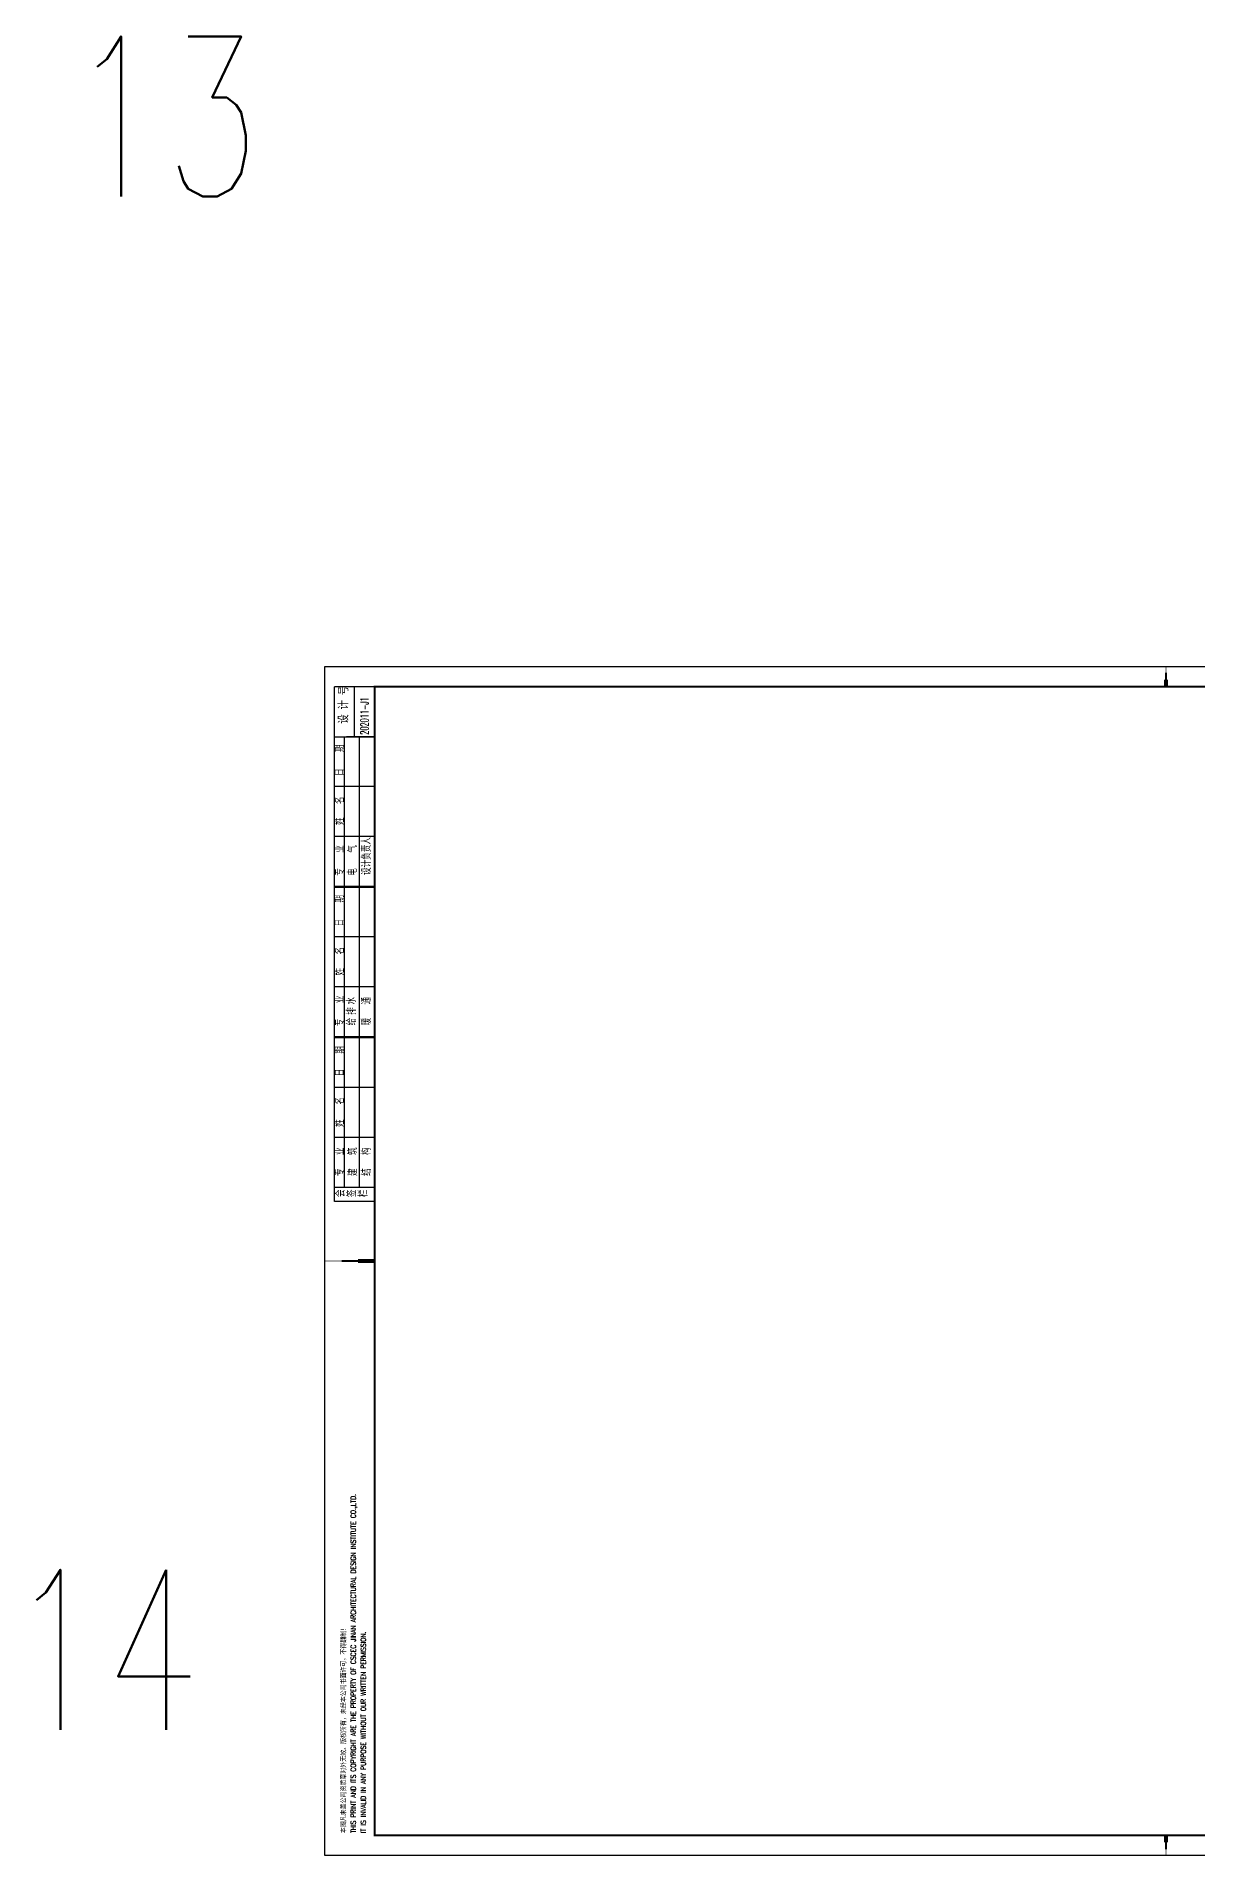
# Model space of a CAD drawing. Extents: x 196430 to 818205, y 904526 to 1974626.
# Drawn here: x 383948 to 441985, y 1781566 to 1872491 of the extents above; entities that cross this region are included whole.
import ezdxf
from ezdxf.enums import TextEntityAlignment as Align

# ---------------------------------------------------------------- set-up
doc = ezdxf.new("R2010")
doc.units = 0
doc.header["$LTSCALE"] = 1000
doc.header["$MEASUREMENT"] = 0
doc.layers.add('FRAME', color=7, linetype='Continuous')
doc.styles.add('FRAME-1', font='simhei.ttf')
doc.styles.add('FRAME-3', font='romans.shx', dxfattribs={"width": 0.7, "bigfont": 'hztxt.shx'})

# ---------------------------------------------------------------- blocks, each defined once
blk = doc.blocks.new('a1')
at = {"layer": 'FRAME'}
for p, q in [((32720, 182140), (32720, 184640)), ((34720, 184640), (32720, 184640)), ((33720, 182140), (33720, 184640)), ((32720, 158920), (32720, 182140)), ((32720, 182140), (34720, 182140)), ((33220, 174660), (33220, 182140)), ((34720, 182140), (33320, 182140)), ((33970, 174660), (33970, 182140)), ((34720, 179660), (32720, 179660)), ((34720, 177160), (32720, 177160)), ((34720, 174660), (32720, 174660)), ((32720, 174620), (34720, 174620)), ((34720, 174620), (32720, 174620)), ((33220, 167140), (33220, 174620)), ((33970, 167140), (33970, 174620)), ((34720, 172140), (32720, 172140)), ((34720, 169640), (32720, 169640)), ((34720, 167140), (32720, 167140)), ((34720, 167100), (32720, 167100)), ((33220, 159620), (33220, 167100)), ((33970, 159620), (33970, 167100)), ((34720, 164620), (32720, 164620)), ((34720, 162120), (32720, 162120)), ((34720, 159620), (32720, 159620)), ((34620, 158920), (32720, 158920)), ((34620, 158920), (33220, 158920)), ((34720, 158920), (33570, 158920))]:
    blk.add_line(p, q, dxfattribs=at)
blk.add_lwpolyline([(32220, 126240), (116320, 126240), (116320, 185640), (32220, 185640)], close=True, dxfattribs=at)
for points, const_width in [([(74270, 185640), (74270, 184640)], 35), ([(74270, 184640), (74270, 184990)], 200), ([(74270, 184640), (74270, 185340)], 100), ([(32220, 155940), (34720, 155940)], 35), ([(34720, 155940), (33070, 155940)], 100), ([(34720, 155940), (33895, 155940)], 200), ([(74270, 127240), (74270, 126890)], 200), ([(74270, 127240), (74270, 126540)], 100), ([(74270, 126240), (74270, 127240)], 35)]:
    blk.add_lwpolyline(points, dxfattribs=dict(at, const_width=const_width))
at = {"layer": 'FRAME', "const_width": 100}
blk.add_lwpolyline([(34720, 127240), (115320, 127240), (115320, 184640), (34720, 184640)], close=True, dxfattribs=at)
at = {"layer": 'FRAME'}
for s, height, style, width, p in [('设 计 号', 500, 'FRAME-3', 0.7, (33409, 182793)), ('202011-J1', 400, 'FRAME-3', 0.6, (34411, 182245)), ('期', 400, 'FRAME-3', 0.7, (33175, 181378)), ('日', 400, 'FRAME-3', 0.7, (33178, 180182)), ('名', 400, 'FRAME-3', 0.7, (33201, 178779)), ('姓', 400, 'FRAME-3', 0.7, (33189, 177734)), ('业', 400, 'FRAME-3', 0.7, (33183, 176347)), ('气', 400, 'FRAME-3', 0.7, (33836, 176349)), ('设计负责人', 400, 'FRAME-3', 0.7, (34526, 175237)), ('专', 400, 'FRAME-3', 0.7, (33189, 175197)), ('电', 400, 'FRAME-3', 0.7, (33832, 175197)), ('期', 400, 'FRAME-3', 0.7, (33175, 173858)), ('日', 400, 'FRAME-3', 0.7, (33178, 172662)), ('名', 400, 'FRAME-3', 0.7, (33201, 171259)), ('姓', 400, 'FRAME-3', 0.7, (33189, 170214)), ('业', 400, 'FRAME-3', 0.7, (33183, 168827)), ('水', 400, 'FRAME-3', 0.7, (33771, 168760)), ('排', 400, 'FRAME-3', 0.7, (33776, 168245)), ('通', 400, 'FRAME-3', 0.7, (34521, 168760)), ('专', 400, 'FRAME-3', 0.7, (33189, 167677)), ('给', 400, 'FRAME-3', 0.7, (33776, 167717)), ('暖', 400, 'FRAME-3', 0.7, (34526, 167717)), ('期', 400, 'FRAME-3', 0.7, (33200, 166299)), ('日', 400, 'FRAME-3', 0.7, (33203, 165168)), ('名', 400, 'FRAME-3', 0.7, (33194, 163759)), ('姓', 400, 'FRAME-3', 0.7, (33183, 162643)), ('业', 400, 'FRAME-3', 0.7, (33192, 161237)), ('筑', 400, 'FRAME-3', 0.7, (33843, 161240)), ('构', 400, 'FRAME-3', 0.7, (34521, 161240)), ('专', 400, 'FRAME-3', 0.7, (33197, 160192)), ('建', 400, 'FRAME-3', 0.7, (33848, 160192)), ('结', 400, 'FRAME-3', 0.7, (34526, 160197)), ('会', 400, 'FRAME-3', 0.7, (33222, 159136)), ('签', 400, 'FRAME-3', 0.7, (33797, 159136)), ('栏', 400, 'FRAME-3', 0.7, (34361, 159136)), ('THIS PRINT AND ITS COPYRIGHT ARE THE PROPERTY OF CSCEC JINAN ARCHITECTURAL DESIGN INSTITUTE CO.,LTD.', 250, 'FRAME-3', 0.8, (33776, 127344)), ('本图凡未盖公司资质章对外无效。版权所有，未经本公司书面许可，不得翻制！', 250, 'FRAME-1', 0.85, (33276, 127344)), ('IT IS INVALID IN ANY PURPOSE WITHOUT OUR WRITTEN PERMISSION.', 250, 'FRAME-3', 0.8, (34276, 127344))]:
    blk.add_text(s, height=height, rotation=90, dxfattribs=dict(at, style=style, width=width)).set_placement(p)

msp = doc.modelspace()

# ---------------------------------------------------------------- block references
at = {"layer": 'FRAME'}
msp.add_blockref('a1', (366134, 1655343), dxfattribs=at)

# ---------------------------------------------------------------- texts
at = {"layer": 'Defpoints', "style": 'FRAME-3', "width": 0.7}
for s, p in [('13', (390341, 1868491)), ('14', (387308, 1791857))]:
    msp.add_text(s, height=8000, dxfattribs=at).set_placement(p, align=Align.MIDDLE)

doc.saveas('drawing.dxf')
